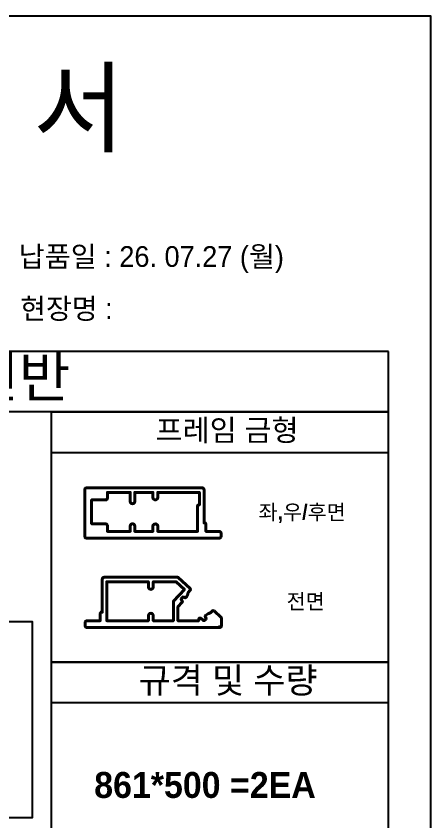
# Model space of a CAD drawing. Header units: millimetres. Extents: x -44117 to 256353, y -2095463 to 65325.
# Drawn here: x 89826 to 91064, y -1040268 to -1037866 of the extents above; entities that cross this region are included whole.
import ezdxf

# ---------------------------------------------------------------- set-up
doc = ezdxf.new("R2010")
doc.units = ezdxf.units.MM
doc.header["$LTSCALE"] = 10
doc.layers.add('1', color=2, linetype='Continuous', lineweight=40)
doc.layers.add('D', color=4, linetype='Continuous', lineweight=5)
doc.dimstyles.get("Standard").update_dxf_attribs({"dimtxt": 0.18, "dimasz": 0.18, "dimexe": 0.18, "dimexo": 0.0625, "dimgap": 0.09, "dimtad": 0, "dimtih": 1, "dimtoh": 1, "dimdec": 4, "dimzin": 0, "dimdsep": 46, "dimtxsty": 'Standard', "dimcen": 0.09, "dimadec": 0, "dimazin": 0, "dimtfac": 1, "dimtdec": 4, "dimtofl": 0, "dimtmove": 0, "dimatfit": 3, "dimfxl": 0, "dimtolj": 1, "dimtzin": 0, "dimarcsym": 0})

# ---------------------------------------------------------------- blocks, each defined once
blk = doc.blocks.new('*D7972')
at = {"layer": 'D', "color": 0, "linetype": 'ByBlock', "lineweight": -2}
for p, q in [((90432.8, -1039685.5), (90433, -1039685.5)), ((90432.9, -1039685.6), (90432.9, -1039685.4)), ((90436.9, -1039690), (90436.8, -1039689.9)), ((90437.1, -1039690), (90436.9, -1039690))]:
    blk.add_line(p, q, dxfattribs=at)
at = {"layer": 'D', "color": 0}
blk.add_solid([(90436.8, -1039689.8), (90436.8, -1039689.9), (90436.7, -1039689.7)], dxfattribs=at)
at = {"layer": 'Defpoints', "color": 0}
for p in [(90432.9, -1039685.5), (90436.7, -1039689.7)]:
    blk.add_point(p, dxfattribs=at)
at = {"layer": 'D', "color": 0, "insert": (90437.7, -1039690), "char_height": 0.18, "attachment_point": 5}
blk.add_mtext('\\A1;R5.6506', dxfattribs=at)

msp = doc.modelspace()

# ---------------------------------------------------------------- linework, layer by layer
for p, q in [((90937.64111, -1038866.92441), (88161.16443, -1038866.92441)), ((90937.64111, -1039047.2151), (88161.16443, -1039047.2151)), ((89930.6738, -1039047.2151), (89930.6738, -1042023.50846))]:
    msp.add_line(p, q)
for points in [[(88034.96094, -1042149.71194), (91063.84459, -1042149.71194), (91063.84459, -1037866.00507), (88034.96094, -1037866.00507)], [(90937.74799, -1039048.05484), (89930.6738, -1039048.05484), (89930.6738, -1039794.21312), (90937.74799, -1039794.21312)], [(90937.74799, -1039048.05484), (89930.6738, -1039048.05484), (89930.6738, -1039169.00032), (90937.74799, -1039169.00032)], [(90937.74799, -1039794.21312), (89930.6738, -1039794.21312), (89930.6738, -1039915.1586), (90937.74799, -1039915.1586)]]:
    msp.add_lwpolyline(points, close=True)
msp.add_lwpolyline([(88161.16443, -1038866.92441), (88161.16443, -1042023.50846), (90937.64111, -1042023.50846), (90937.64111, -1038866.92441)])
at = {"color": 1, "elevation": -0.0648}
msp.add_lwpolyline([(88205.92896, -1039673.22527), (89873.36065, -1039673.22527), (89873.36065, -1040259.16416), (88205.92896, -1040259.16416)], close=True, dxfattribs=at)
at = {"layer": '1'}
for points in [[(90437.36489, -1039418.73857), (90437.36489, -1039409.69755, 0.4142135624), (90431.71426, -1039404.04691), (90392.15979, -1039404.04691), (90392.15979, -1039382.00942, 0.4142135624), (90388.76941, -1039378.61904), (90386.50916, -1039378.61904), (90386.50916, -1039279.73288, 0.4142135624), (90380.85852, -1039274.08224), (90036.16962, -1039274.08224, 0.4142135624), (90030.51898, -1039279.73288), (90030.51898, -1039418.73857, 0.4142135624), (90036.16962, -1039424.3892), (90431.71426, -1039424.3892, 0.4142135624)], [(90233.94194, -1039388.79019), (90233.94194, -1039404.04691), (90179.69582, -1039404.04691), (90179.69582, -1039388.22512, 1), (90166.13429, -1039388.22512), (90166.13429, -1039404.04691), (90098.32663, -1039404.04691), (90098.32663, -1039387.095, 0.4142135624), (90092.676, -1039381.44436), (90050.86128, -1039381.44436), (90050.86128, -1039310.31529), (90092.676, -1039310.31529, 0.4142135624), (90098.32663, -1039304.66465), (90098.32663, -1039287.71274), (90166.13429, -1039287.71274), (90166.13429, -1039314.8358, 1), (90179.69582, -1039314.8358), (90179.69582, -1039287.71274), (90233.94194, -1039287.71274), (90233.94194, -1039302.90049, 1), (90248.6336, -1039302.90049), (90248.6336, -1039287.64733), (90372.94762, -1039287.64733), (90372.94762, -1039324.93798), (90370.68737, -1039324.93798, 0.4142135624), (90367.29699, -1039328.32836), (90367.29699, -1039404.04691), (90248.6336, -1039404.04691), (90248.6336, -1039388.79019, 1)], [(90416.40486, -1039641.17669), (90437.48599, -1039660.7913, -0.2082908297), (90438.5669, -1039663.27345), (90438.5669, -1039685.5297, -0.4142135624), (90432.91626, -1039691.18034), (90037.37162, -1039691.18034, -0.4142135624), (90031.72099, -1039685.5297), (90031.72099, -1039676.48868, -0.4142135624), (90037.37162, -1039670.83804), (90076.92609, -1039670.83804), (90076.92609, -1039648.80055, -0.4142135624), (90080.31647, -1039645.41017), (90082.57673, -1039645.41017), (90082.57673, -1039546.52401, -0.4142135624), (90088.22736, -1039540.87337), (90307.26891, -1039540.87337, -0.1895674439), (90309.57838, -1039541.78161), (90345.23124, -1039574.95428, -0.405078233), (90345.47495, -1039579.66711), (90339.69583, -1039586.28172, -0.1110445859), (90332.94691, -1039600.91606, -0.4429793595), (90327.94241, -1039601.33495), (90327.31245, -1039600.74751, 0.4142135624), (90322.52064, -1039600.91484), (90319.12936, -1039604.55154, 0.4142135624), (90319.2967, -1039609.34334), (90320.94974, -1039610.88483, -0.4142135624), (90321.11708, -1039615.67664), (90308.60223, -1039629.09717), (90308.60223, -1039670.83804), (90370.75925, -1039670.83804), (90370.75925, -1039665.99263, -0.4142135624), (90374.14963, -1039662.60225), (90375.07438, -1039662.60225, -0.1898559321), (90377.38661, -1039663.51307), (90383.76549, -1039669.46146, 0.4142135624), (90388.55729, -1039669.29413), (90391.94857, -1039665.65743, 0.4142135624), (90391.78124, -1039660.86562), (90391.15405, -1039660.28077, -0.4447681685), (90391.23807, -1039655.24587, -0.1035172082), (90405.10082, -1039647.47663, 0.1247014273), (90406.51817, -1039646.60247), (90411.66147, -1039641.2986, -0.4081778037)], [(90220.45228, -1039569.68807), (90220.45228, -1039554.43491), (90096.13826, -1039554.43491), (90096.13826, -1039670.83448), (90214.80165, -1039670.83448), (90220.45228, -1039670.83448), (90220.45228, -1039655.58132, -1), (90235.14394, -1039655.58132), (90235.14394, -1039661.79702), (90235.14394, -1039670.83448), (90295.0407, -1039670.83448), (90295.0407, -1039612.63469), (90327.8831, -1039577.33679), (90303.26893, -1039554.43491), (90235.14394, -1039554.43491), (90235.14394, -1039569.68807, -1)]]:
    msp.add_lwpolyline(points, format="xyb", close=True, dxfattribs=at)

# ---------------------------------------------------------------- texts
at = {"attachment_point": 1}
for s, width, gutter_width, heights, insert, char_height in [('{\\fGulim|b0|i0|c129|p50;작 업 지 시 서}', 5165.1929222, 19.52182, [-243.39112], (88460.78613, -1038030.17726), 218.6444157), ('{\\fGulim|b0|i0|c129|p50;납품일 : 26. 07.27 (월)}', 5962.7898377, 22.53634, [63.26442], (89833.49625, -1038552.70155), 61.8397079), ('{\\fGulim|b0|i0|c129|p50;현장명 :  }', 5921.931954, 22.38191, [68.53074], (89837.81089, -1038708.48793), 61.4159734), ('{\\fGulim|b0|i0|c129|p50;영림 조명선반}', 2879.37046, 10.88257, [-136.00456], (89024.93088, -1038881.34166), 121.8847546), ('{\\f굴림|b1|i0|c129|p50;프레임 금형}', 19448.9777018, 250.13109, [-71.72126], (90241.93074, -1039069.6333), 64.3194219), ('{\\f굴림|b1|i0|c129|p50;좌,우/후면}', 13693.2246921, 176.107, [-56.00682], (90549.21314, -1039323.96154), 45.2846576), ('{\\f굴림|b1|i0|c129|p50;전면}', 13693.2246921, 176.107, [-48.87868], (90633.07805, -1039590.35595), 45.2846576), ('{\\f굴림|b1|i0|c129|p50;규격 및 수량}', 23047.5408631, 296.4118, [-85.19319], (90191.61356, -1039810.52763), 76.220176), ('{\\f굴림|b1|i0|c129|p50;861*500 =2EA}', 23400.5355507, 300.95162, [-79.74194], (90058.74842, -1040122.27342), 77.3875595)]:
    msp.add_mtext_dynamic_manual_height_columns(s, width=width, gutter_width=gutter_width, heights=heights, dxfattribs=dict(at, insert=insert, char_height=char_height))

# ---------------------------------------------------------------- dimensions: what is measured, and where the dimension line sits
at = {"layer": 'D'}
dim = msp.add_radius_dim(center=(90432.91626, -1039685.5297), mpoint=(90436.7023, -1039689.72441), dimstyle='Standard', override={"dimfxl": 2, "dimarcsym": 1}, dxfattribs=at)
dim.commit()
dim.dimension.update_dxf_attribs({"geometry": '*D7972', "text_midpoint": (90437.73851, -1039689.99165, 5.56965)})

doc.saveas('drawing.dxf')
